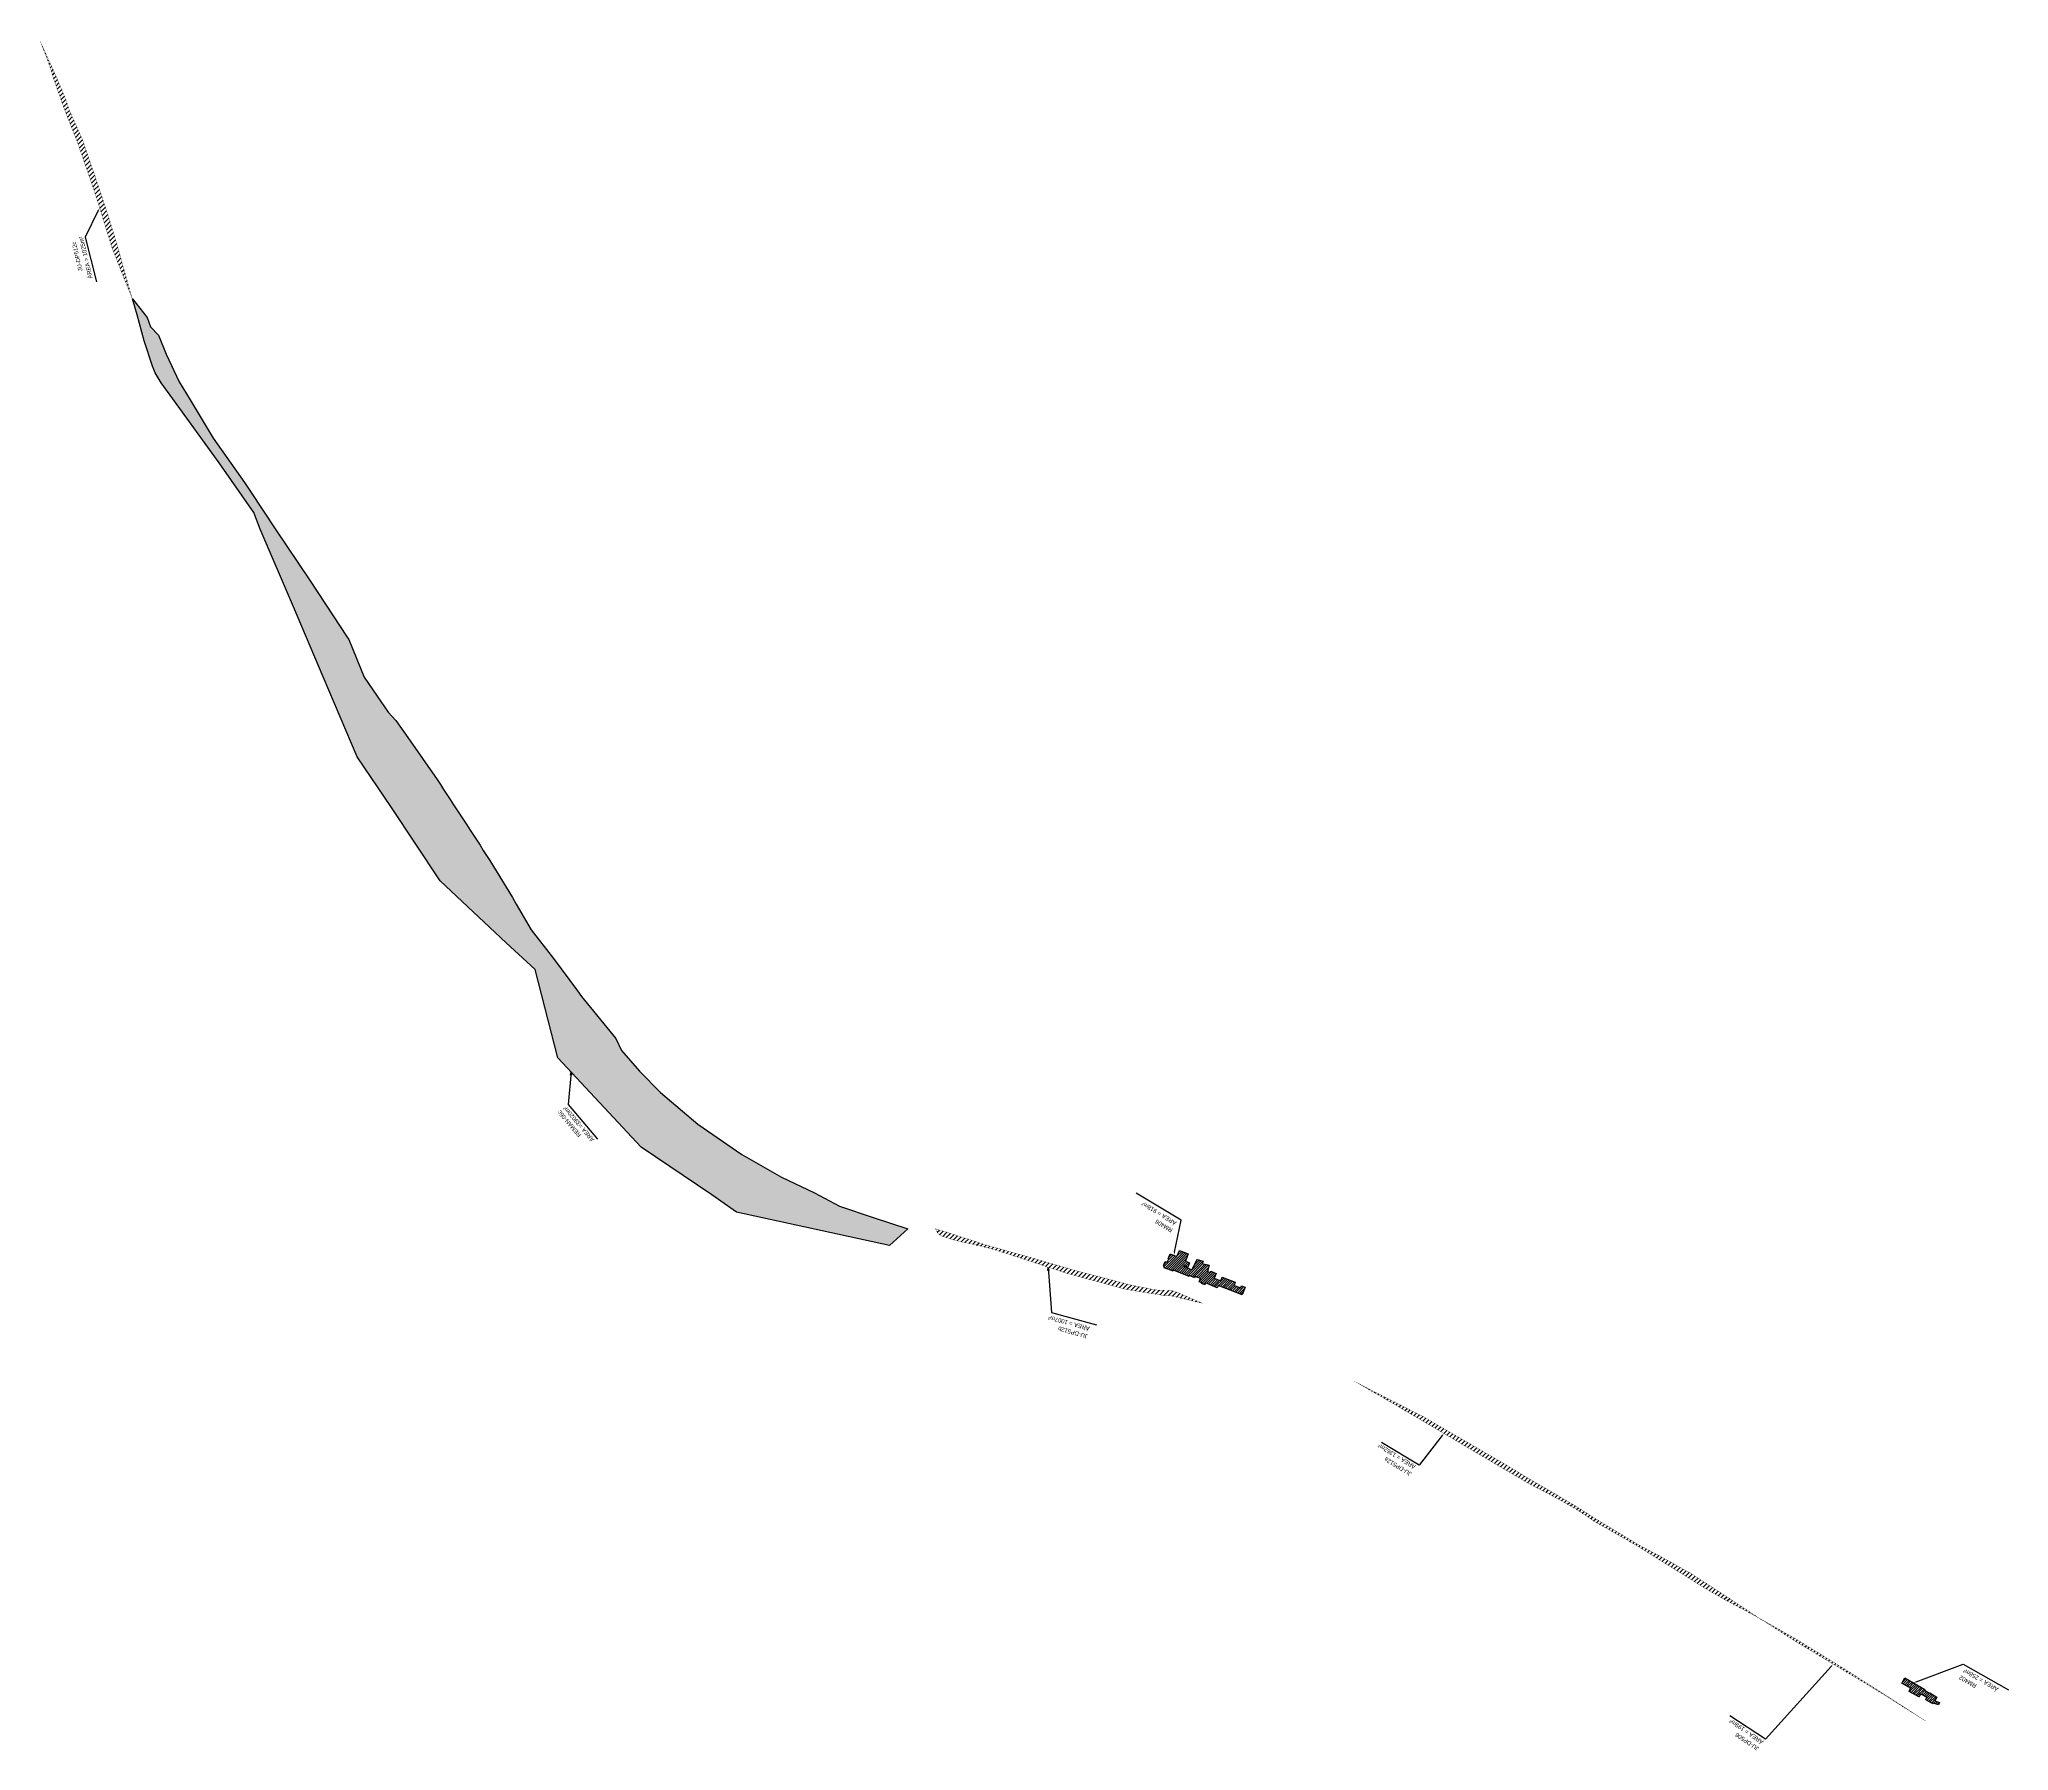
# Model space of a CAD drawing. Header units: metres. Extents: x 287051 to 328239, y 7396995 to 7466021.
# Drawn here: x 305125 to 306987, y 7435363 to 7436981 of the extents above; entities that cross this region are included whole.
import ezdxf

# ---------------------------------------------------------------- set-up
doc = ezdxf.new("R2010")
doc.units = ezdxf.units.M
doc.header["$LTSCALE"] = 10
doc.layers.add('_ÁREA REMANESCENTE', color=7, linetype='Continuous', lineweight=25, true_color=0xdb00db)
for name, color, linetype in [('DESAPROPRIAÇÃO', 160, 'Continuous'), ('DESOCUPAÇÃO', 50, 'Continuous'), ('U-HZ-TEXTO-DESAP', 2, 'Continuous')]:
    doc.layers.add(name, color=color, linetype=linetype)
doc.styles.add('ARIAL', font='arial.ttf')
doc.styles.add('DIM', font='arial.ttf', dxfattribs={"width": 0.8})
doc.dimstyles.new('U-1_2000', dxfattribs={"dimscale": 2, "dimtxt": 1.5, "dimasz": 0.75, "dimexe": 0.75, "dimexo": 0.75, "dimgap": 0.25, "dimtad": 1, "dimzin": 4, "dimtxsty": 'DIM', "dimblk": 'ARCHTICK', "dimcen": 0.7, "dimdle": 0.75, "dimclrd": 256, "dimclre": 256, "dimclrt": 256, "dimaunit": 1, "dimadec": 3, "dimazin": 2, "dimtfac": 1, "dimtofl": 0, "dimtmove": 0, "dimatfit": 3, "dimldrblk": 'CLOSEDBLANK', "dimfxl": 0, "dimtolj": 1, "dimtzin": 0, "dimlwd": -1, "dimlwe": -1, "dimarcsym": 0})

# ---------------------------------------------------------------- blocks, each defined once
blk = doc.blocks.new('_ArchTick')
at = {"color": 0, "linetype": 'ByBlock', "const_width": 0.15}
blk.add_lwpolyline([(-0.5, -0.5), (0.5, 0.5)], dxfattribs=at)

msp = doc.modelspace()

# ---------------------------------------------------------------- hatches: boundary and pattern name
at = {"layer": '_ÁREA REMANESCENTE'}
h = msp.add_hatch(dxfattribs=at)
h.set_pattern_fill('ANGLE', color=256, scale=0.5)
h.set_pattern_definition([(0, (0, 0), (0, 3.4925), [2.54, -0.9525]), (90, (0, 0), (-3.4925, 2e-16), [2.54, -0.9525])])
edge = h.paths.add_edge_path()
edge.add_line((305295.1, 7436580.3), (305251.2, 7436640.9))
edge.add_line((305251.2, 7436640.9), (305240.2, 7436656))
edge.add_line((305240.2, 7436656), (305234.6, 7436665.3))
edge.add_line((305234.6, 7436665.3), (305231.9, 7436671.6))
edge.add_line((305231.9, 7436671.6), (305224.2, 7436695.8))
edge.add_line((305224.2, 7436695.8), (305217.5, 7436720.2))
edge.add_line((305217.5, 7436720.2), (305212.9, 7436735.5))
edge.add_line((305212.9, 7436735.5), (305227, 7436717.7))
edge.add_line((305227, 7436717.7), (305230.1, 7436709))
edge.add_line((305230.1, 7436709), (305237.5, 7436701))
edge.add_line((305237.5, 7436701), (305245, 7436683.2))
edge.add_line((305245, 7436683.2), (305257.1, 7436656.9))
edge.add_line((305257.1, 7436656.9), (305267.5, 7436639.8))
edge.add_line((305267.5, 7436639.8), (305289.4, 7436603.8))
edge.add_line((305289.4, 7436603.8), (305319, 7436561.7))
edge.add_line((305319, 7436561.7), (305324.1, 7436554.3))
edge.add_line((305324.1, 7436554.3), (305348.5, 7436517.1))
edge.add_line((305348.5, 7436517.1), (305380.4, 7436469.8))
edge.add_line((305380.4, 7436469.8), (305395.5, 7436446.6))
edge.add_line((305395.5, 7436446.6), (305416.1, 7436415.5))
edge.add_line((305416.1, 7436415.5), (305417.7, 7436413.2))
edge.add_line((305417.7, 7436413.2), (305432.2, 7436377.8))
edge.add_line((305432.2, 7436377.8), (305444.5, 7436359.9))
edge.add_line((305444.5, 7436359.9), (305454.9, 7436344.6))
edge.add_line((305454.9, 7436344.6), (305462.2, 7436336.9))
edge.add_line((305462.2, 7436336.9), (305473.4, 7436320.8))
edge.add_line((305473.4, 7436320.8), (305501, 7436281.1))
edge.add_arc((297316.2, 7430890.5), 9800.4, 32.83438, 33.3697, ccw=False)
edge.add_line((305551, 7436204.4), (305572.3, 7436169.5))
edge.add_line((305572.3, 7436169.5), (305576, 7436163.1))
edge.add_line((305576, 7436163.1), (305589.9, 7436138.8))
edge.add_line((305589.9, 7436138.8), (305611.1, 7436111.9))
edge.add_line((305611.1, 7436111.9), (305633.7, 7436081.1))
edge.add_line((305633.7, 7436081.1), (305637.5, 7436075.9))
edge.add_line((305637.5, 7436075.9), (305670.1, 7436036.1))
edge.add_line((305670.1, 7436036.1), (305675.4, 7436024.7))
edge.add_line((305675.4, 7436024.7), (305692.5, 7436005.4))
edge.add_line((305692.5, 7436005.4), (305712.5, 7435985))
edge.add_line((305712.5, 7435985), (305747.6, 7435955.2))
edge.add_line((305747.6, 7435955.2), (305789.4, 7435926.5))
edge.add_line((305789.4, 7435926.5), (305826.7, 7435905.1))
edge.add_line((305826.7, 7435905.1), (305858, 7435890.2))
edge.add_line((305858, 7435890.2), (305881.7, 7435877.5))
edge.add_line((305881.7, 7435877.5), (305913.4, 7435866.9))
edge.add_line((305913.4, 7435866.9), (305946.1, 7435856.1))
edge.add_line((305946.1, 7435856.1), (305928.8, 7435840.6))
edge.add_line((305928.8, 7435840.6), (305784.3, 7435872))
edge.add_line((305784.3, 7435872), (305760.8, 7435888.3))
edge.add_line((305760.8, 7435888.3), (305694.1, 7435933.3))
edge.add_line((305694.1, 7435933.3), (305615.3, 7436018))
edge.add_line((305615.3, 7436018), (305593.8, 7436101.3))
edge.add_line((305593.8, 7436101.3), (305566.4, 7436126.7))
edge.add_line((305566.4, 7436126.7), (305503.9, 7436185.3))
edge.add_line((305503.9, 7436185.3), (305457.9, 7436254.4))
edge.add_line((305457.9, 7436254.4), (305425.6, 7436302.5))
edge.add_line((305425.6, 7436302.5), (305393.5, 7436378))
edge.add_line((305393.5, 7436378), (305365.3, 7436444.3))
edge.add_line((305365.3, 7436444.3), (305333.9, 7436517.7))
edge.add_line((305333.9, 7436517.7), (305327.7, 7436533.3))
edge.add_line((305327.7, 7436533.3), (305295.1, 7436580.3))
at = {"layer": 'DESAPROPRIAÇÃO', "transparency": 33554687}
h = msp.add_hatch(dxfattribs=at)
h.set_pattern_fill('ANSI31', color=256)
h.paths.add_polyline_path([(305211.4, 7436739.1), (305208.9, 7436745.3), (305207, 7436750), (305205.1, 7436754.6), (305203.2, 7436759.3), (305201.4, 7436764), (305199.5, 7436768.7), (305197.7, 7436773.3), (305195.8, 7436778), (305193.9, 7436782.9), (305192.3, 7436787.9), (305190.9, 7436792.4), (305189.4, 7436797.4), (305187.9, 7436802.2), (305186.3, 7436807.4), (305185, 7436811.7), (305183.5, 7436816.4), (305182, 7436821.4), (305180.5, 7436826.2), (305179, 7436830.7), (305177.4, 7436835.5), (305175.8, 7436840.4), (305174.3, 7436845), (305172.6, 7436849.8), (305171, 7436854.4), (305169.4, 7436859), (305167.7, 7436863.8), (305166.1, 7436868.6), (305163.9, 7436875), (305162.9, 7436877.8), (305162.5, 7436879), (305160.5, 7436884.7), (305159.5, 7436887.1), (305157.9, 7436891.2), (305155.8, 7436896.5), (305153.8, 7436901.4), (305152, 7436906), (305150.1, 7436910.7), (305148.4, 7436915.4), (305146.7, 7436919.9), (305145, 7436924.8), (305143.3, 7436929.6), (305141.6, 7436934.4), (305140, 7436939), (305138.3, 7436943.7), (305136.8, 7436948.7), (305135.4, 7436953.4), (305133.7, 7436958.1), (305132.2, 7436962.4), (305130.3, 7436967.2), (305126.5, 7436977.1), (305130, 7436969.5), (305136.6, 7436955.1), (305143.2, 7436940.2), (305149.9, 7436924), (305153.3, 7436913.7), (305160.6, 7436897.4), (305165.6, 7436886.2), (305172.2, 7436866.9), (305179.3, 7436846.5), (305184.9, 7436829.6), (305191.3, 7436810.1), (305197.4, 7436790.1), (305202.8, 7436771.1), (305207.6, 7436754.1), (305212.7, 7436735.7)])
h = msp.add_hatch(dxfattribs=at)
h.set_pattern_fill('ANSI31', color=256)
h.paths.add_polyline_path([(305974.6, 7435852.3), (305974.8, 7435852), (305975, 7435851.8), (305975.3, 7435851.5), (305975.5, 7435851.3), (305975.8, 7435851.1), (305976, 7435850.8), (305976.3, 7435850.6), (305976.5, 7435850.4), (305976.8, 7435850.2), (305977.1, 7435850.1), (305977.4, 7435849.9), (305977.7, 7435849.7), (305978, 7435849.6), (305978.3, 7435849.4), (305978.6, 7435849.3), (305978.9, 7435849.2), (305983.6, 7435847.7), (305988.1, 7435846.2), (305992.7, 7435845), (305997.8, 7435843.7), (306002.9, 7435842.7), (306007.7, 7435841.6), (306012.3, 7435840.5), (306017.1, 7435839.4), (306022, 7435838.2), (306024.4, 7435837.7), (306026.7, 7435837), (306031.3, 7435835.5), (306034.5, 7435834.4), (306041, 7435832.6), (306045.7, 7435830.8), (306050.3, 7435829.4), (306055, 7435827.8), (306059.9, 7435826.3), (306064.3, 7435824.8), (306069.4, 7435823.2), (306074.1, 7435821.6), (306078.6, 7435819.9), (306083.5, 7435818.5), (306088.6, 7435816.8), (306095.9, 7435814.3), (306098.4, 7435813.7), (306103.2, 7435812.4), (306107.9, 7435811.1), (306112.7, 7435809.8), (306117.5, 7435808.5), (306122.3, 7435807.3), (306127.2, 7435805.9), (306132.1, 7435804.6), (306136.9, 7435803.2), (306141.6, 7435802), (306146.3, 7435800.6), (306152.4, 7435799), (306156.7, 7435798.3), (306161.7, 7435797.5), (306166.9, 7435796.6), (306170.9, 7435796), (306171.5, 7435795.9), (306176.3, 7435795.1), (306180.9, 7435794.4), (306185.9, 7435793.6), (306187.4, 7435793.3), (306193.7, 7435793.2), (306224.5, 7435786), (306200.8, 7435796.3), (306195.3, 7435798), (306194.4, 7435798), (306183.2, 7435798.2), (306173.6, 7435799.8), (306154.1, 7435803.7), (306130.3, 7435810.1), (306105.4, 7435816.5), (306070.7, 7435826.7), (306023.3, 7435840), (305990.5, 7435850.6), (305972.7, 7435856.2), (305972.7, 7435856.1), (305972.8, 7435855.8), (305972.9, 7435855.5), (305973, 7435855.2), (305973.1, 7435854.9), (305973.2, 7435854.6), (305973.4, 7435854.2), (305973.5, 7435853.9), (305973.7, 7435853.7), (305973.8, 7435853.4), (305974, 7435853.1), (305974.2, 7435852.8), (305974.4, 7435852.5)])
h = msp.add_hatch(dxfattribs=at)
h.set_pattern_fill('ANSI31', color=256)
h.paths.add_polyline_path([(306656.5, 7435547.4), (306637.7, 7435557.3), (306619.5, 7435568.3), (306599, 7435580.7), (306579, 7435593.4), (306554, 7435608.3), (306534.9, 7435619.3), (306508.6, 7435635.1), (306481.7, 7435650.8), (306449.1, 7435669.6), (306433.6, 7435678.7), (306404.1, 7435693.7), (306370.8, 7435710.9), (306403.2, 7435692.2), (306429.8, 7435676.5), (306447.5, 7435666.1), (306478.4, 7435647.8), (306506.3, 7435631.3), (306532.9, 7435615.7), (306552.5, 7435605.5), (306577.9, 7435591.5), (306595.5, 7435579.6), (306618.4, 7435566.5), (306633.6, 7435557.9), (306655, 7435544.5), (306681.8, 7435527.9), (306699.2, 7435516.9), (306718, 7435506.1), (306751, 7435488.4), (306719.9, 7435509), (306701.7, 7435520.8), (306685.9, 7435531)])
h = msp.add_hatch(dxfattribs=at)
h.set_pattern_fill('ANSI31', color=256)
h.paths.add_polyline_path([(306786.9, 7435468), (306751, 7435488.4), (306785.9, 7435466.1), (306832.1, 7435438.3), (306868.4, 7435416.4), (306908.6, 7435391), (306868.6, 7435416.9), (306834.2, 7435438.8)])

# ---------------------------------------------------------------- linework, layer by layer
at = {"layer": '_ÁREA REMANESCENTE'}
msp.add_lwpolyline([(305295.1, 7436580.3), (305251.2, 7436640.9), (305240.2, 7436656), (305234.6, 7436665.3), (305231.9, 7436671.6), (305224.2, 7436695.8), (305217.5, 7436720.2), (305212.9, 7436735.5), (305227, 7436717.7), (305230.1, 7436709), (305237.5, 7436701), (305245, 7436683.2), (305257.1, 7436656.9), (305267.5, 7436639.8), (305289.4, 7436603.8), (305319, 7436561.7), (305324.1, 7436554.3), (305348.5, 7436517.1), (305380.4, 7436469.8), (305395.5, 7436446.6), (305416.1, 7436415.5), (305417.7, 7436413.2), (305432.2, 7436377.8), (305444.5, 7436359.9), (305454.9, 7436344.6), (305462.2, 7436336.9), (305473.4, 7436320.8), (305501, 7436281.1, -0.002336), (305551, 7436204.4), (305572.3, 7436169.5), (305576, 7436163.1), (305589.9, 7436138.8), (305611.1, 7436111.9), (305633.7, 7436081.1), (305637.5, 7436075.9), (305670.1, 7436036.1), (305675.4, 7436024.7), (305692.5, 7436005.4), (305712.5, 7435985), (305747.6, 7435955.2), (305789.4, 7435926.5), (305826.7, 7435905.1), (305858, 7435890.2), (305881.7, 7435877.5), (305913.4, 7435866.9), (305946.1, 7435856.1), (305928.8, 7435840.6), (305784.3, 7435872), (305760.8, 7435888.3), (305694.1, 7435933.3), (305615.3, 7436018), (305593.8, 7436101.3), (305566.4, 7436126.7), (305503.9, 7436185.3), (305457.9, 7436254.4), (305425.6, 7436302.5), (305393.5, 7436378), (305365.3, 7436444.3), (305333.9, 7436517.7), (305327.7, 7436533.3)], format="xyb", close=True, dxfattribs=at)
at = {"layer": 'DESAPROPRIAÇÃO', "transparency": 33554687, "const_width": 0.25, "flags": 128}
for points in [[(305211.4, 7436739.1), (305208.9, 7436745.3), (305207, 7436750), (305205.1, 7436754.6), (305203.2, 7436759.3), (305201.4, 7436764), (305199.5, 7436768.7), (305197.7, 7436773.3), (305195.8, 7436778), (305193.9, 7436782.9), (305192.3, 7436787.9), (305190.9, 7436792.4), (305189.4, 7436797.4), (305187.9, 7436802.2), (305186.3, 7436807.4), (305185, 7436811.7), (305183.5, 7436816.4), (305182, 7436821.4), (305180.5, 7436826.2), (305179, 7436830.7), (305177.4, 7436835.5), (305175.8, 7436840.4), (305174.3, 7436845), (305172.6, 7436849.8), (305171, 7436854.4), (305169.4, 7436859), (305167.7, 7436863.8), (305166.1, 7436868.6), (305163.9, 7436875), (305162.9, 7436877.8), (305162.5, 7436879), (305160.5, 7436884.7), (305159.5, 7436887.1), (305157.9, 7436891.2), (305155.8, 7436896.5), (305153.8, 7436901.4), (305152, 7436906), (305150.1, 7436910.7), (305148.4, 7436915.4), (305146.7, 7436919.9), (305145, 7436924.8), (305143.3, 7436929.6), (305141.6, 7436934.4), (305140, 7436939), (305138.3, 7436943.7), (305136.8, 7436948.7), (305135.4, 7436953.4), (305133.7, 7436958.1), (305132.2, 7436962.4), (305130.3, 7436967.2), (305126.5, 7436977.1), (305130, 7436969.5), (305136.6, 7436955.1), (305143.2, 7436940.2), (305149.9, 7436924), (305153.3, 7436913.7), (305160.6, 7436897.4), (305165.6, 7436886.2), (305172.2, 7436866.9), (305179.3, 7436846.5), (305184.9, 7436829.6), (305191.3, 7436810.1), (305197.4, 7436790.1), (305202.8, 7436771.1), (305207.6, 7436754.1), (305212.7, 7436735.7)], [(305974.6, 7435852.3), (305974.8, 7435852), (305975, 7435851.8), (305975.3, 7435851.5), (305975.5, 7435851.3), (305975.8, 7435851.1), (305976, 7435850.8), (305976.3, 7435850.6), (305976.5, 7435850.4), (305976.8, 7435850.2), (305977.1, 7435850.1), (305977.4, 7435849.9), (305977.7, 7435849.7), (305978, 7435849.6), (305978.3, 7435849.4), (305978.6, 7435849.3), (305978.9, 7435849.2), (305983.6, 7435847.7), (305988.1, 7435846.2), (305992.7, 7435845), (305997.8, 7435843.7), (306002.9, 7435842.7), (306007.7, 7435841.6), (306012.3, 7435840.5), (306017.1, 7435839.4), (306022, 7435838.2), (306024.4, 7435837.7), (306026.7, 7435837), (306031.3, 7435835.5), (306034.5, 7435834.4), (306041, 7435832.6), (306045.7, 7435830.8), (306050.3, 7435829.4), (306055, 7435827.8), (306059.9, 7435826.3), (306064.3, 7435824.8), (306069.4, 7435823.2), (306074.1, 7435821.6), (306078.6, 7435819.9), (306083.5, 7435818.5), (306088.6, 7435816.8), (306095.9, 7435814.3), (306098.4, 7435813.7), (306103.2, 7435812.4), (306107.9, 7435811.1), (306112.7, 7435809.8), (306117.5, 7435808.5), (306122.3, 7435807.3), (306127.2, 7435805.9), (306132.1, 7435804.6), (306136.9, 7435803.2), (306141.6, 7435802), (306146.3, 7435800.6), (306152.4, 7435799), (306156.7, 7435798.3), (306161.7, 7435797.5), (306166.9, 7435796.6), (306170.9, 7435796), (306171.5, 7435795.9), (306176.3, 7435795.1), (306180.9, 7435794.4), (306185.9, 7435793.6), (306187.4, 7435793.3), (306193.7, 7435793.2), (306224.5, 7435786), (306200.8, 7435796.3), (306195.3, 7435798), (306194.4, 7435798), (306183.2, 7435798.2), (306173.6, 7435799.8), (306173.6, 7435799.8), (306154.1, 7435803.7), (306130.3, 7435810.1), (306105.4, 7435816.5), (306070.7, 7435826.7), (306023.3, 7435840), (305990.5, 7435850.6), (305972.7, 7435856.2), (305972.7, 7435856.1), (305972.8, 7435855.8), (305972.9, 7435855.5), (305973, 7435855.2), (305973.1, 7435854.9), (305973.2, 7435854.6), (305973.4, 7435854.2), (305973.5, 7435853.9), (305973.7, 7435853.7), (305973.8, 7435853.4), (305974, 7435853.1), (305974.2, 7435852.8), (305974.4, 7435852.5)], [(306656.5, 7435547.4), (306637.7, 7435557.3), (306619.5, 7435568.3), (306599, 7435580.7), (306579, 7435593.4), (306554, 7435608.3), (306534.9, 7435619.3), (306508.6, 7435635.1), (306481.7, 7435650.8), (306449.1, 7435669.6), (306433.6, 7435678.7), (306404.1, 7435693.7), (306370.8, 7435710.9), (306403.2, 7435692.2), (306429.8, 7435676.5), (306447.5, 7435666.1), (306478.4, 7435647.8), (306506.3, 7435631.3), (306532.9, 7435615.7), (306552.5, 7435605.5), (306577.9, 7435591.5), (306595.5, 7435579.6), (306618.4, 7435566.5), (306633.6, 7435557.9), (306655, 7435544.5), (306681.8, 7435527.9), (306699.2, 7435516.9), (306718, 7435506.1), (306751, 7435488.4), (306719.9, 7435509), (306701.7, 7435520.8), (306685.9, 7435531), (306656.5, 7435547.4)], [(306786.9, 7435468), (306751, 7435488.4), (306785.9, 7435466.1), (306832.1, 7435438.3), (306868.4, 7435416.4), (306908.6, 7435391), (306868.6, 7435416.9), (306834.2, 7435438.8), (306786.9, 7435468)]]:
    msp.add_lwpolyline(points, close=True, dxfattribs=at)
at = {"layer": 'DESOCUPAÇÃO'}
for p, q in [((306188.1, 7435821.7), (306189.7, 7435825.4)), ((306188.5, 7435821.6), (306188.1, 7435821.7)), ((306188.2, 7435820.7), (306188.5, 7435821.6)), ((306189.1, 7435820.4), (306188.2, 7435820.7)), ((306188.7, 7435819.4), (306189.1, 7435820.4)), ((306189.7, 7435825.4), (306191.6, 7435824.6)), ((306191.6, 7435824.6), (306192.9, 7435827.7)), ((306192.3, 7435828), (306194.3, 7435832.6)), ((306192.9, 7435827.7), (306192.3, 7435828)), ((306194.3, 7435832.6), (306200.7, 7435830)), ((306200.7, 7435830), (306203.1, 7435835.6)), ((306203.1, 7435835.6), (306211.2, 7435832.6)), ((306207.2, 7435821.6), (306206.9, 7435820.9)), ((306206.9, 7435820.9), (306214.9, 7435817.6)), ((306211, 7435820.1), (306207.2, 7435821.6)), ((306211.2, 7435832.6), (306208.7, 7435825.8)), ((306208.7, 7435825.8), (306212.6, 7435824.1)), ((306212.6, 7435824.1), (306211, 7435820.1)), ((306214.9, 7435817.6), (306219.7, 7435827.2)), ((306219.7, 7435827.2), (306225.6, 7435825.6)), ((306225.6, 7435825.6), (306224.5, 7435823.4)), ((306224.5, 7435823.4), (306231.2, 7435822)), ((306231.2, 7435822), (306229.5, 7435815.8)), ((306197, 7435816.1), (306188.7, 7435819.4)), ((306197.4, 7435817.3), (306197, 7435816.1)), ((306212.3, 7435811.3), (306197.4, 7435817.3)), ((306212.6, 7435812), (306212.3, 7435811.3)), ((306217.2, 7435809.9), (306212.6, 7435812)), ((306217.8, 7435811.2), (306217.2, 7435809.9)), ((306223, 7435809.2), (306217.8, 7435811.2)), ((306221.8, 7435806.1), (306223, 7435809.2)), ((306224.3, 7435805.1), (306221.8, 7435806.1)), ((306224.1, 7435804.6), (306224.3, 7435805.1)), ((306227, 7435803.4), (306224.1, 7435804.6)), ((306227.8, 7435805.1), (306227, 7435803.4)), ((306238.8, 7435800.4), (306227.8, 7435805.1)), ((306229.5, 7435815.8), (306232.3, 7435814.8)), ((306232.3, 7435814.8), (306232.9, 7435816.1)), ((306232.9, 7435816.1), (306237.9, 7435814)), ((306237.9, 7435814), (306235.9, 7435809.6)), ((306235.9, 7435809.6), (306242.1, 7435807.1)), ((306239.8, 7435802.7), (306238.8, 7435800.4)), ((306262.5, 7435793.7), (306239.8, 7435802.7)), ((306242.1, 7435807.1), (306243.4, 7435810.5)), ((306243.4, 7435810.5), (306255.9, 7435805.7)), ((306255.9, 7435805.7), (306254.9, 7435802.8)), ((306254.9, 7435802.8), (306261.1, 7435800.4)), ((306261.1, 7435800.4), (306261.9, 7435802.4)), ((306261.9, 7435802.4), (306265.1, 7435801.1)), ((306265.1, 7435801.1), (306262.5, 7435793.7)), ((306886.2, 7435426.7), (306889.1, 7435431.7)), ((306889.1, 7435431.7), (306907.9, 7435420.7)), ((306894.3, 7435421.9), (306886.2, 7435426.7)), ((306893, 7435419), (306894.3, 7435421.9)), ((306902.4, 7435413.8), (306893, 7435419)), ((306903.8, 7435416.4), (306902.4, 7435413.8)), ((306905, 7435415.7), (306903.8, 7435416.4)), ((306905.1, 7435416), (306905, 7435415.7)), ((306910, 7435413.1), (306905.1, 7435416)), ((306907.9, 7435420.7), (306907.5, 7435420)), ((306907.5, 7435420), (306912.3, 7435417.2)), ((306908.8, 7435411.1), (306910, 7435413.1)), ((306915.6, 7435407.1), (306908.8, 7435411.1)), ((306912.3, 7435417.2), (306912.6, 7435417.6)), ((306912.3, 7435417.2), (306912.3, 7435417.2)), ((306912.6, 7435417.6), (306919.4, 7435413.6)), ((306919.4, 7435413.6), (306917.3, 7435410.1)), ((306917.3, 7435410.1), (306917.3, 7435410.1)), ((306917.3, 7435410.1), (306921.7, 7435408.5)), ((306916, 7435407.9), (306915.6, 7435407.1)), ((306920.8, 7435406.1), (306916, 7435407.9)), ((306921.7, 7435408.5), (306920.8, 7435406.1))]:
    msp.add_line(p, q, dxfattribs=at)
at = {"layer": 'DESOCUPAÇÃO', "linetype": 'Continuous'}
for p, q in [((306188.5, 7435822.6), (306190.8, 7435824.9)), ((306188.7, 7435820.6), (306198.9, 7435830.8)), ((306189.5, 7435819.1), (306200.5, 7435830.1)), ((306191.1, 7435818.5), (306206.8, 7435834.2)), ((306192.4, 7435826.5), (306197.3, 7435831.4)), ((306192.7, 7435817.8), (306208.5, 7435833.6)), ((306192.8, 7435829.1), (306195.7, 7435832.1)), ((306194.3, 7435817.2), (306210.1, 7435833)), ((306195.9, 7435816.6), (306210.8, 7435831.4)), ((306198.5, 7435816.9), (306209.5, 7435827.9)), ((306200.1, 7435816.2), (306209.3, 7435825.5)), ((306201, 7435830.6), (306205.2, 7435834.8)), ((306201.7, 7435815.6), (306206.9, 7435820.9)), ((306202.7, 7435834.5), (306203.6, 7435835.4)), ((306203.3, 7435815), (306208.5, 7435820.2)), ((306204.9, 7435814.3), (306210.1, 7435819.6)), ((306207.6, 7435821.5), (306210.9, 7435824.8)), ((306209.2, 7435820.8), (306212.5, 7435824.1)), ((306209.7, 7435812.4), (306223.5, 7435826.2)), ((306210.7, 7435820.2), (306211.2, 7435820.7)), ((306211.3, 7435811.7), (306225.2, 7435825.7)), ((306213.4, 7435811.6), (306225.1, 7435823.3)), ((306215, 7435810.9), (306227, 7435822.9)), ((306216.5, 7435810.3), (306228.8, 7435822.5)), ((306217.1, 7435822), (306221.7, 7435826.6)), ((306219.2, 7435810.6), (306230.7, 7435822.1)), ((306219.3, 7435826.5), (306220, 7435827.1)), ((306220.8, 7435810), (306230.6, 7435819.8)), ((306206.5, 7435813.7), (306211.7, 7435818.9)), ((306208.1, 7435813), (306213.3, 7435818.2)), ((306222.1, 7435806.8), (306230.7, 7435815.4)), ((306222.4, 7435809.4), (306229.8, 7435816.8)), ((306223.1, 7435805.6), (306233.4, 7435815.9)), ((306224.3, 7435804.5), (306235, 7435815.2)), ((306225.9, 7435803.9), (306236.6, 7435814.6)), ((306228.8, 7435804.6), (306237.6, 7435813.4)), ((306230.4, 7435803.9), (306236, 7435809.5)), ((306232, 7435803.3), (306237.6, 7435808.9)), ((306233.6, 7435802.6), (306239.3, 7435808.3)), ((306235.2, 7435801.9), (306240.9, 7435807.6)), ((306236.7, 7435801.3), (306245.3, 7435809.8)), ((306238.3, 7435800.6), (306239.4, 7435801.6)), ((306240.2, 7435802.5), (306246.9, 7435809.2)), ((306241.8, 7435801.9), (306248.5, 7435808.5)), ((306243.3, 7435810), (306243.6, 7435810.4)), ((306243.4, 7435801.2), (306250.1, 7435807.9)), ((306245.1, 7435800.6), (306251.7, 7435807.3)), ((306246.7, 7435800), (306253.3, 7435806.7)), ((306248.3, 7435799.3), (306255, 7435806)), ((306249.9, 7435798.7), (306255.4, 7435804.2)), ((306251.5, 7435798.1), (306255.8, 7435802.4)), ((306253.1, 7435797.4), (306257.5, 7435801.8)), ((306254.7, 7435796.8), (306259.1, 7435801.2)), ((306257.9, 7435795.5), (306264, 7435801.6)), ((306261.5, 7435801.3), (306262.4, 7435802.2)), ((306256.3, 7435796.2), (306260.8, 7435800.6)), ((306259.5, 7435794.9), (306264.8, 7435800.1)), ((306261.2, 7435794.3), (306263.5, 7435796.6)), ((306886.5, 7435427.2), (306890.3, 7435431)), ((306887.4, 7435426), (306891.7, 7435430.2)), ((306888.9, 7435425.1), (306893.1, 7435429.4)), ((306890.3, 7435424.3), (306894.5, 7435428.6)), ((306891.7, 7435423.5), (306895.9, 7435427.7)), ((306893.1, 7435422.7), (306897.3, 7435426.9)), ((306893.6, 7435418.7), (306900.2, 7435425.2)), ((306894.1, 7435421.4), (306898.8, 7435426.1)), ((306895, 7435417.9), (306901.6, 7435424.4)), ((306896.5, 7435417.1), (306903, 7435423.6)), ((306897.9, 7435416.2), (306904.4, 7435422.7)), ((306899.4, 7435415.4), (306905.8, 7435421.9)), ((306900.8, 7435414.6), (306907.3, 7435421.1)), ((306902.2, 7435413.8), (306902.6, 7435414.2)), ((306904.4, 7435416), (306908.1, 7435419.7)), ((306906.1, 7435415.4), (306909.5, 7435418.8)), ((306907.5, 7435414.6), (306910.9, 7435418)), ((306908.9, 7435413.8), (306912.3, 7435417.2)), ((306909.2, 7435411.8), (306914.1, 7435416.7)), ((306910, 7435410.4), (306915.5, 7435415.9)), ((306911.4, 7435409.5), (306916.9, 7435415.1)), ((306912.4, 7435417.2), (306912.7, 7435417.5)), ((306912.8, 7435408.7), (306918.4, 7435414.2)), ((306914.2, 7435407.9), (306918.5, 7435412.1)), ((306916.4, 7435407.8), (306918.3, 7435409.7)), ((306918, 7435407.2), (306920, 7435409.1)), ((306919.6, 7435406.5), (306921.6, 7435408.5))]:
    msp.add_line(p, q, dxfattribs=at)
at = {"layer": 'U-HZ-TEXTO-DESAP', "color": 2, "linetype": 'Continuous', "lineweight": -3}
for points in [[(305180.7, 7436818.8), (305168.4, 7436793.7), (305179, 7436751.3)], [(306198.5, 7435834.3), (306204.7, 7435864.5), (306162.3, 7435889.9)], [(306819.3, 7435442.6), (306757.4, 7435373.7), (306723.6, 7435395.8)], [(306899.8, 7435428.1), (306944.1, 7435444.6), (306987.2, 7435420.4)]]:
    msp.add_lwpolyline(points, dxfattribs=at)
at = {"layer": 'U-HZ-TEXTO-DESAP', "color": 2, "linetype": 'Continuous', "lineweight": -3, "elevation": 715}
msp.add_lwpolyline([(306451.4, 7435660.7), (306429.7, 7435632.8), (306394.1, 7435654.1)], dxfattribs=at)
at = {"layer": 'U-HZ-TEXTO-DESAP', "color": 2, "linetype": 'Continuous', "lineweight": -3}
for points in [[(305180.3, 7436819), (305182.1, 7436821.5), (305181.2, 7436818.5)], [(306199, 7435834.2), (306197.9, 7435831.3), (306198, 7435834.4)], [(306451, 7435661, 715), (306453.2, 7435663, 715), (306451.8, 7435660.4, 715)], [(306818.9, 7435442.9), (306821.3, 7435444.8), (306819.7, 7435442.2)], [(306900, 7435427.6), (306897, 7435427.1), (306899.7, 7435428.6)]]:
    msp.add_solid(points, dxfattribs=at)

# ---------------------------------------------------------------- texts
at = {"layer": 'U-HZ-TEXTO-DESAP', "style": 'ARIAL'}
for s, rotation, p in [('JU-DP512c', 103.0489, (305165.8, 7436761.9)), ('ÁREA = 1025m²', 103.0489, (305175.3, 7436755.1)), ('ÁREA = 918m²', 148.6957, (306200.8, 7435862.8)), ('RM406', 148.6957, (306197.1, 7435856)), ('ÁREA = 1007m²', 164.4683, (306118.7, 7435763.7)), ('JU-DP512b', 164.4683, (306116.8, 7435756.3)), ('ÁREA = 1362m²', 148.6957, (306427, 7435632.4, 715)), ('JU-DP512a', 148.6957, (306423.1, 7435625.7, 715)), ('RM402', 150.2832, (306957.4, 7435425.4, 1421)), ('ÁREA = 258m²', 150.2832, (306978.2, 7435422.3, 1421)), ('ÁREA = 199m²', 145.834, (306755.9, 7435372.1)), ('JU-DP506', 145.834, (306751.7, 7435365.7))]:
    msp.add_text(s, height=4, rotation=rotation, dxfattribs=at).set_placement(p)
at = {"layer": 'U-HZ-TEXTO-DESAP', "color": 2, "linetype": 'Continuous', "lineweight": -3, "insert": (305712.5, 7435868.5), "char_height": 4, "width": 137.377, "attachment_point": 7, "rotation": 130.6634, "style": 'ARIAL'}
msp.add_mtext('\\pi137.38;{\\C256;\\P\\pi106.82;REMAN-06c\\P\\pi95.383;ÁREA =39020m²}', dxfattribs=at)

# ---------------------------------------------------------------- leaders
at = {"layer": 'U-HZ-TEXTO-DESAP', "color": 2, "linetype": 'Continuous', "lineweight": -3}
for points in [[(305627.9, 7436004.5), (305624.9, 7435973.8), (305652.7, 7435941)], [(306078.9, 7435819.8), (306082.2, 7435777.2), (306124.7, 7435765.5)]]:
    msp.add_leader(points, dimstyle='U-1_2000', override={"dimscale": 1, "dimasz": 3}, dxfattribs=at)

doc.saveas('drawing.dxf')
